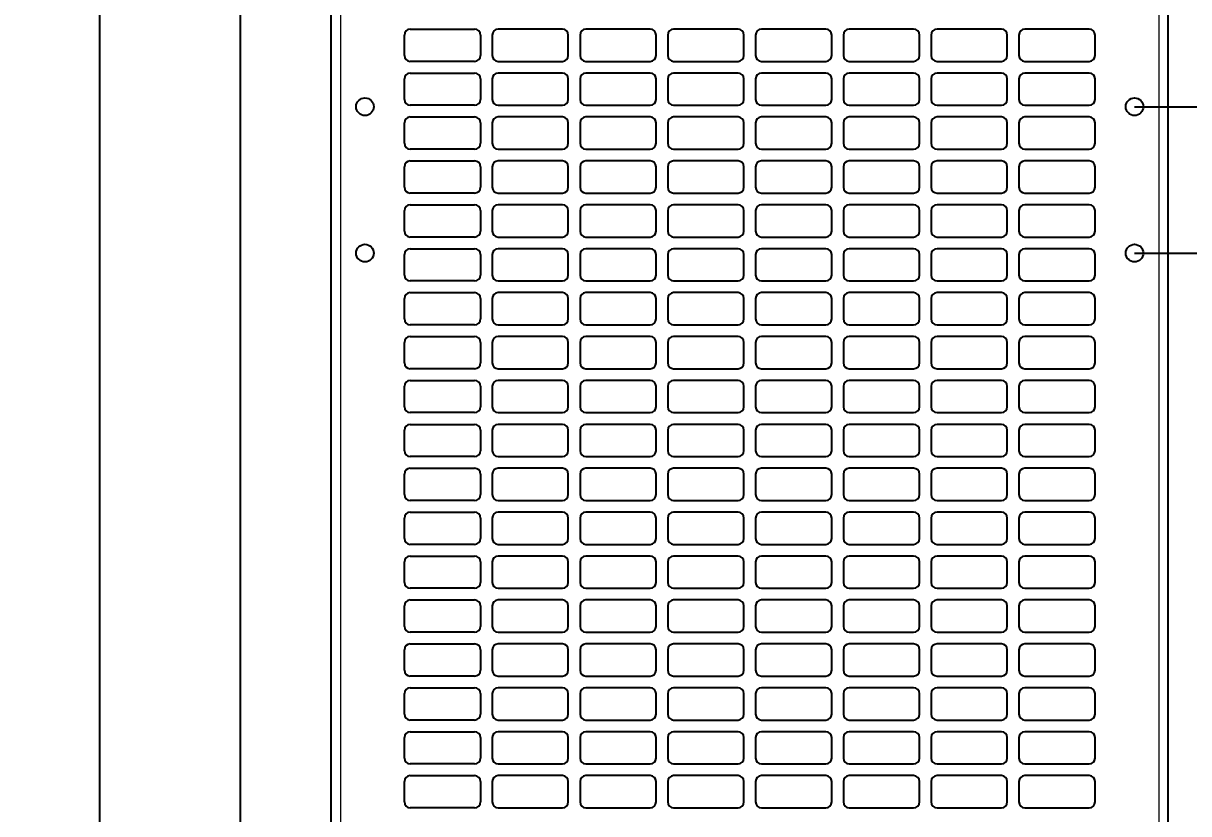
# Model space of a CAD drawing. Header units: millimetres. Extents: x -431 to 638, y -14 to 1990.
# Drawn here: x -430.6 to -32.4, y 1509.2 to 1779.2 of the extents above; entities that cross this region are included whole.
import ezdxf

# ---------------------------------------------------------------- set-up
doc = ezdxf.new("R2010")
doc.units = ezdxf.units.MM
doc.layers.add('FORMAT', color=7, linetype='Continuous')
doc.styles.add('SLDTEXTSTYLE0', font='TXT', dxfattribs={"width": 0.75})
doc.dimstyles.new('SLDDIMSTYLE0', dxfattribs={"dimtxt": 20, "dimasz": 10, "dimexe": 0, "dimexo": 0.0625, "dimgap": 5, "dimtad": 2, "dimdec": 1, "dimrnd": 1e-09, "dimzin": 12, "dimdsep": 46, "dimtxsty": 'SLDTEXTSTYLE0', "dimsah": 1, "dimcen": 0.09, "dimadec": 0, "dimazin": 3, "dimtfac": 1, "dimtofl": 0, "dimtmove": 0, "dimatfit": 3, "dimfxl": 0, "dimfrac": 2, "dimtolj": 1, "dimtzin": 12, "dimarcsym": 0})
doc.dimstyles.new('SLDDIMSTYLE1', dxfattribs={"dimtxt": 20, "dimasz": 10, "dimexe": 0, "dimexo": 0.0625, "dimgap": 5, "dimtad": 2, "dimdec": 1, "dimrnd": 1e-09, "dimzin": 12, "dimdsep": 46, "dimtxsty": 'SLDTEXTSTYLE0', "dimsah": 1, "dimcen": 0.09, "dimadec": 0, "dimazin": 3, "dimtfac": 1, "dimtmove": 0, "dimatfit": 0, "dimfxl": 0, "dimfrac": 2, "dimtolj": 1, "dimtzin": 12, "dimarcsym": 0})

# ---------------------------------------------------------------- blocks, each defined once
blk = doc.blocks.new('_D')
at = {"layer": 'FORMAT'}
for p, q in [((-296.9, 1842.17), (-405.54, 1842.17)), ((-404.54, 1842.17), (-404.54, 159.15)), ((-296.9, 159.15), (-405.54, 159.15))]:
    blk.add_line(p, q, dxfattribs=at)
for points in [[(-404.54, 1842.17), (-406.08, 1832.17), (-403, 1832.17)], [(-404.54, 159.15), (-403, 169.15), (-406.08, 169.15)]]:
    blk.add_solid(points, dxfattribs=at)
at = {"layer": 'FORMAT', "insert": (-430.32, 971.1), "char_height": 20, "attachment_point": 1, "rotation": 90, "style": 'SLDTEXTSTYLE0'}
blk.add_mtext('1683', dxfattribs=at)
blk = doc.blocks.new('_D_2')
at = {"layer": 'FORMAT'}
for p, q in [((-50.88, 1750.66), (32.76, 1750.66)), ((31.76, 1750.66), (31.76, 250.66)), ((-50.88, 250.66), (32.76, 250.66))]:
    blk.add_line(p, q, dxfattribs=at)
for points in [[(31.76, 1750.66), (30.22, 1740.66), (33.3, 1740.66)], [(31.76, 250.66), (33.3, 260.66), (30.22, 260.66)]]:
    blk.add_solid(points, dxfattribs=at)
at = {"layer": 'FORMAT', "insert": (5.98, 971.1), "char_height": 20, "attachment_point": 1, "rotation": 90, "style": 'SLDTEXTSTYLE0'}
blk.add_mtext('1500', dxfattribs=at)
blk = doc.blocks.new('_D_3')
at = {"layer": 'FORMAT'}
for p, q in [((-0.24, 1750.66), (-0.24, 1769.89)), ((-50.88, 1750.66), (0.76, 1750.66)), ((-0.24, 1750.66), (-0.24, 1700.66)), ((-50.88, 1700.66), (0.76, 1700.66)), ((-0.24, 1700.66), (-0.24, 1681.43))]:
    blk.add_line(p, q, dxfattribs=at)
for points in [[(-0.24, 1750.66), (1.3, 1760.66), (-1.78, 1760.66)], [(-0.24, 1700.66), (-1.78, 1690.66), (1.3, 1690.66)]]:
    blk.add_solid(points, dxfattribs=at)
at = {"layer": 'FORMAT', "insert": (-26.02, 1710.88), "char_height": 20, "attachment_point": 1, "rotation": 90, "style": 'SLDTEXTSTYLE0'}
blk.add_mtext('50', dxfattribs=at)
blk = doc.blocks.new('_D_5')
at = {"layer": 'FORMAT'}
for p, q in [((-310.4, 1825.66), (-357.54, 1825.66)), ((-356.54, 1825.66), (-356.54, 175.66)), ((-310.4, 175.66), (-357.54, 175.66))]:
    blk.add_line(p, q, dxfattribs=at)
for points in [[(-356.54, 1825.66), (-358.08, 1815.66), (-355, 1815.66)], [(-356.54, 175.66), (-355, 185.66), (-358.08, 185.66)]]:
    blk.add_solid(points, dxfattribs=at)
at = {"layer": 'FORMAT', "insert": (-382.32, 971.1), "char_height": 20, "attachment_point": 1, "rotation": 90, "style": 'SLDTEXTSTYLE0'}
blk.add_mtext('1650', dxfattribs=at)

msp = doc.modelspace()

# ---------------------------------------------------------------- linework, layer by layer
at = {"color": 7, "linetype": 'Continuous', "lineweight": 25}
for p, q in [((-325.39, 159.16), (-325.39, 1842.16)), ((-39.39, 159.16), (-39.39, 1842.16)), ((-298.39, 1777.16), (-276.39, 1777.16)), ((-246.39, 1777.16), (-268.39, 1777.16)), ((-216.39, 1777.16), (-238.39, 1777.16)), ((-186.39, 1777.16), (-208.39, 1777.16)), ((-156.39, 1777.16), (-178.39, 1777.16)), ((-126.39, 1777.16), (-148.39, 1777.16)), ((-96.39, 1777.16), (-118.39, 1777.16)), ((-66.39, 1777.16), (-88.39, 1777.16)), ((-300.39, 1768.16), (-300.39, 1775.16)), ((-274.39, 1775.16), (-274.39, 1768.16)), ((-270.39, 1775.16), (-270.39, 1768.16)), ((-244.39, 1768.16), (-244.39, 1775.16)), ((-240.39, 1775.16), (-240.39, 1768.16)), ((-214.39, 1768.16), (-214.39, 1775.16)), ((-210.39, 1775.16), (-210.39, 1768.16)), ((-184.39, 1768.16), (-184.39, 1775.16)), ((-180.39, 1775.16), (-180.39, 1768.16)), ((-154.39, 1768.16), (-154.39, 1775.16)), ((-150.39, 1775.16), (-150.39, 1768.16)), ((-124.39, 1768.16), (-124.39, 1775.16)), ((-120.39, 1775.16), (-120.39, 1768.16)), ((-94.39, 1768.16), (-94.39, 1775.16)), ((-90.39, 1775.16), (-90.39, 1768.16)), ((-64.39, 1768.16), (-64.39, 1775.16)), ((-276.39, 1766.16), (-298.39, 1766.16)), ((-268.39, 1766.16), (-246.39, 1766.16)), ((-238.39, 1766.16), (-216.39, 1766.16)), ((-208.39, 1766.16), (-186.39, 1766.16)), ((-178.39, 1766.16), (-156.39, 1766.16)), ((-148.39, 1766.16), (-126.39, 1766.16)), ((-118.39, 1766.16), (-96.39, 1766.16)), ((-88.39, 1766.16), (-66.39, 1766.16)), ((-298.39, 1762.16), (-276.39, 1762.16)), ((-246.39, 1762.16), (-268.39, 1762.16)), ((-216.39, 1762.16), (-238.39, 1762.16)), ((-186.39, 1762.16), (-208.39, 1762.16)), ((-156.39, 1762.16), (-178.39, 1762.16)), ((-126.39, 1762.16), (-148.39, 1762.16)), ((-96.39, 1762.16), (-118.39, 1762.16)), ((-66.39, 1762.16), (-88.39, 1762.16)), ((-300.39, 1753.16), (-300.39, 1760.16)), ((-274.39, 1760.16), (-274.39, 1753.16)), ((-270.39, 1760.16), (-270.39, 1753.16)), ((-244.39, 1753.16), (-244.39, 1760.16)), ((-240.39, 1760.16), (-240.39, 1753.16)), ((-214.39, 1753.16), (-214.39, 1760.16)), ((-210.39, 1760.16), (-210.39, 1753.16)), ((-184.39, 1753.16), (-184.39, 1760.16)), ((-180.39, 1760.16), (-180.39, 1753.16)), ((-154.39, 1753.16), (-154.39, 1760.16)), ((-150.39, 1760.16), (-150.39, 1753.16)), ((-124.39, 1753.16), (-124.39, 1760.16)), ((-120.39, 1760.16), (-120.39, 1753.16)), ((-94.39, 1753.16), (-94.39, 1760.16)), ((-90.39, 1760.16), (-90.39, 1753.16)), ((-64.39, 1753.16), (-64.39, 1760.16)), ((-276.39, 1751.16), (-298.39, 1751.16)), ((-268.39, 1751.16), (-246.39, 1751.16)), ((-238.39, 1751.16), (-216.39, 1751.16)), ((-208.39, 1751.16), (-186.39, 1751.16)), ((-178.39, 1751.16), (-156.39, 1751.16)), ((-148.39, 1751.16), (-126.39, 1751.16)), ((-118.39, 1751.16), (-96.39, 1751.16)), ((-88.39, 1751.16), (-66.39, 1751.16)), ((-300.39, 1738.16), (-300.39, 1745.16)), ((-298.39, 1747.16), (-276.39, 1747.16)), ((-274.39, 1745.16), (-274.39, 1738.16)), ((-270.39, 1745.16), (-270.39, 1738.16)), ((-246.39, 1747.16), (-268.39, 1747.16)), ((-244.39, 1738.16), (-244.39, 1745.16)), ((-240.39, 1745.16), (-240.39, 1738.16)), ((-216.39, 1747.16), (-238.39, 1747.16)), ((-214.39, 1738.16), (-214.39, 1745.16)), ((-210.39, 1745.16), (-210.39, 1738.16)), ((-186.39, 1747.16), (-208.39, 1747.16)), ((-184.39, 1738.16), (-184.39, 1745.16)), ((-180.39, 1745.16), (-180.39, 1738.16)), ((-156.39, 1747.16), (-178.39, 1747.16)), ((-154.39, 1738.16), (-154.39, 1745.16)), ((-150.39, 1745.16), (-150.39, 1738.16)), ((-126.39, 1747.16), (-148.39, 1747.16)), ((-124.39, 1738.16), (-124.39, 1745.16)), ((-120.39, 1745.16), (-120.39, 1738.16)), ((-96.39, 1747.16), (-118.39, 1747.16)), ((-94.39, 1738.16), (-94.39, 1745.16)), ((-90.39, 1745.16), (-90.39, 1738.16)), ((-66.39, 1747.16), (-88.39, 1747.16)), ((-64.39, 1738.16), (-64.39, 1745.16)), ((-276.39, 1736.16), (-298.39, 1736.16)), ((-268.39, 1736.16), (-246.39, 1736.16)), ((-238.39, 1736.16), (-216.39, 1736.16)), ((-208.39, 1736.16), (-186.39, 1736.16)), ((-178.39, 1736.16), (-156.39, 1736.16)), ((-148.39, 1736.16), (-126.39, 1736.16)), ((-118.39, 1736.16), (-96.39, 1736.16)), ((-88.39, 1736.16), (-66.39, 1736.16)), ((-300.39, 1723.16), (-300.39, 1730.16)), ((-298.39, 1732.16), (-276.39, 1732.16)), ((-274.39, 1730.16), (-274.39, 1723.16)), ((-270.39, 1730.16), (-270.39, 1723.16)), ((-246.39, 1732.16), (-268.39, 1732.16)), ((-244.39, 1723.16), (-244.39, 1730.16)), ((-240.39, 1730.16), (-240.39, 1723.16)), ((-216.39, 1732.16), (-238.39, 1732.16)), ((-214.39, 1723.16), (-214.39, 1730.16)), ((-210.39, 1730.16), (-210.39, 1723.16)), ((-186.39, 1732.16), (-208.39, 1732.16)), ((-184.39, 1723.16), (-184.39, 1730.16)), ((-180.39, 1730.16), (-180.39, 1723.16)), ((-156.39, 1732.16), (-178.39, 1732.16)), ((-154.39, 1723.16), (-154.39, 1730.16)), ((-150.39, 1730.16), (-150.39, 1723.16)), ((-126.39, 1732.16), (-148.39, 1732.16)), ((-124.39, 1723.16), (-124.39, 1730.16)), ((-120.39, 1730.16), (-120.39, 1723.16)), ((-96.39, 1732.16), (-118.39, 1732.16)), ((-94.39, 1723.16), (-94.39, 1730.16)), ((-90.39, 1730.16), (-90.39, 1723.16)), ((-66.39, 1732.16), (-88.39, 1732.16)), ((-64.39, 1723.16), (-64.39, 1730.16)), ((-276.39, 1721.16), (-298.39, 1721.16)), ((-268.39, 1721.16), (-246.39, 1721.16)), ((-238.39, 1721.16), (-216.39, 1721.16)), ((-208.39, 1721.16), (-186.39, 1721.16)), ((-178.39, 1721.16), (-156.39, 1721.16)), ((-148.39, 1721.16), (-126.39, 1721.16)), ((-118.39, 1721.16), (-96.39, 1721.16)), ((-88.39, 1721.16), (-66.39, 1721.16)), ((-298.39, 1717.16), (-276.39, 1717.16)), ((-246.39, 1717.16), (-268.39, 1717.16)), ((-216.39, 1717.16), (-238.39, 1717.16)), ((-186.39, 1717.16), (-208.39, 1717.16)), ((-156.39, 1717.16), (-178.39, 1717.16)), ((-126.39, 1717.16), (-148.39, 1717.16)), ((-96.39, 1717.16), (-118.39, 1717.16)), ((-66.39, 1717.16), (-88.39, 1717.16)), ((-300.39, 1708.16), (-300.39, 1715.16)), ((-274.39, 1715.16), (-274.39, 1708.16)), ((-270.39, 1715.16), (-270.39, 1708.16)), ((-244.39, 1708.16), (-244.39, 1715.16)), ((-240.39, 1715.16), (-240.39, 1708.16)), ((-214.39, 1708.16), (-214.39, 1715.16)), ((-210.39, 1715.16), (-210.39, 1708.16)), ((-184.39, 1708.16), (-184.39, 1715.16)), ((-180.39, 1715.16), (-180.39, 1708.16)), ((-154.39, 1708.16), (-154.39, 1715.16)), ((-150.39, 1715.16), (-150.39, 1708.16)), ((-124.39, 1708.16), (-124.39, 1715.16)), ((-120.39, 1715.16), (-120.39, 1708.16)), ((-94.39, 1708.16), (-94.39, 1715.16)), ((-90.39, 1715.16), (-90.39, 1708.16)), ((-64.39, 1708.16), (-64.39, 1715.16)), ((-276.39, 1706.16), (-298.39, 1706.16)), ((-268.39, 1706.16), (-246.39, 1706.16)), ((-238.39, 1706.16), (-216.39, 1706.16)), ((-208.39, 1706.16), (-186.39, 1706.16)), ((-178.39, 1706.16), (-156.39, 1706.16)), ((-148.39, 1706.16), (-126.39, 1706.16)), ((-118.39, 1706.16), (-96.39, 1706.16)), ((-88.39, 1706.16), (-66.39, 1706.16)), ((-298.39, 1702.16), (-276.39, 1702.16)), ((-246.39, 1702.16), (-268.39, 1702.16)), ((-216.39, 1702.16), (-238.39, 1702.16)), ((-186.39, 1702.16), (-208.39, 1702.16)), ((-156.39, 1702.16), (-178.39, 1702.16)), ((-126.39, 1702.16), (-148.39, 1702.16)), ((-96.39, 1702.16), (-118.39, 1702.16)), ((-66.39, 1702.16), (-88.39, 1702.16)), ((-300.39, 1693.16), (-300.39, 1700.16)), ((-274.39, 1700.16), (-274.39, 1693.16)), ((-270.39, 1700.16), (-270.39, 1693.16)), ((-244.39, 1693.16), (-244.39, 1700.16)), ((-240.39, 1700.16), (-240.39, 1693.16)), ((-214.39, 1693.16), (-214.39, 1700.16)), ((-210.39, 1700.16), (-210.39, 1693.16)), ((-184.39, 1693.16), (-184.39, 1700.16)), ((-180.39, 1700.16), (-180.39, 1693.16)), ((-154.39, 1693.16), (-154.39, 1700.16)), ((-150.39, 1700.16), (-150.39, 1693.16)), ((-124.39, 1693.16), (-124.39, 1700.16)), ((-120.39, 1700.16), (-120.39, 1693.16)), ((-94.39, 1693.16), (-94.39, 1700.16)), ((-90.39, 1700.16), (-90.39, 1693.16)), ((-64.39, 1693.16), (-64.39, 1700.16)), ((-276.39, 1691.16), (-298.39, 1691.16)), ((-268.39, 1691.16), (-246.39, 1691.16)), ((-238.39, 1691.16), (-216.39, 1691.16)), ((-208.39, 1691.16), (-186.39, 1691.16)), ((-178.39, 1691.16), (-156.39, 1691.16)), ((-148.39, 1691.16), (-126.39, 1691.16)), ((-118.39, 1691.16), (-96.39, 1691.16)), ((-88.39, 1691.16), (-66.39, 1691.16)), ((-300.39, 1678.16), (-300.39, 1685.16)), ((-298.39, 1687.16), (-276.39, 1687.16)), ((-274.39, 1685.16), (-274.39, 1678.16)), ((-270.39, 1685.16), (-270.39, 1678.16)), ((-246.39, 1687.16), (-268.39, 1687.16)), ((-244.39, 1678.16), (-244.39, 1685.16)), ((-240.39, 1685.16), (-240.39, 1678.16)), ((-216.39, 1687.16), (-238.39, 1687.16)), ((-214.39, 1678.16), (-214.39, 1685.16)), ((-210.39, 1685.16), (-210.39, 1678.16)), ((-186.39, 1687.16), (-208.39, 1687.16)), ((-184.39, 1678.16), (-184.39, 1685.16)), ((-180.39, 1685.16), (-180.39, 1678.16)), ((-156.39, 1687.16), (-178.39, 1687.16)), ((-154.39, 1678.16), (-154.39, 1685.16)), ((-150.39, 1685.16), (-150.39, 1678.16)), ((-126.39, 1687.16), (-148.39, 1687.16)), ((-124.39, 1678.16), (-124.39, 1685.16)), ((-120.39, 1685.16), (-120.39, 1678.16)), ((-96.39, 1687.16), (-118.39, 1687.16)), ((-94.39, 1678.16), (-94.39, 1685.16)), ((-90.39, 1685.16), (-90.39, 1678.16)), ((-66.39, 1687.16), (-88.39, 1687.16)), ((-64.39, 1678.16), (-64.39, 1685.16)), ((-276.39, 1676.16), (-298.39, 1676.16)), ((-268.39, 1676.16), (-246.39, 1676.16)), ((-238.39, 1676.16), (-216.39, 1676.16)), ((-208.39, 1676.16), (-186.39, 1676.16)), ((-178.39, 1676.16), (-156.39, 1676.16)), ((-148.39, 1676.16), (-126.39, 1676.16)), ((-118.39, 1676.16), (-96.39, 1676.16)), ((-88.39, 1676.16), (-66.39, 1676.16)), ((-300.39, 1663.16), (-300.39, 1670.16)), ((-298.39, 1672.16), (-276.39, 1672.16)), ((-274.39, 1670.16), (-274.39, 1663.16)), ((-270.39, 1670.16), (-270.39, 1663.16)), ((-246.39, 1672.16), (-268.39, 1672.16)), ((-244.39, 1663.16), (-244.39, 1670.16)), ((-240.39, 1670.16), (-240.39, 1663.16)), ((-216.39, 1672.16), (-238.39, 1672.16)), ((-214.39, 1663.16), (-214.39, 1670.16)), ((-210.39, 1670.16), (-210.39, 1663.16)), ((-186.39, 1672.16), (-208.39, 1672.16)), ((-184.39, 1663.16), (-184.39, 1670.16)), ((-180.39, 1670.16), (-180.39, 1663.16)), ((-156.39, 1672.16), (-178.39, 1672.16)), ((-154.39, 1663.16), (-154.39, 1670.16)), ((-150.39, 1670.16), (-150.39, 1663.16)), ((-126.39, 1672.16), (-148.39, 1672.16)), ((-124.39, 1663.16), (-124.39, 1670.16)), ((-120.39, 1670.16), (-120.39, 1663.16)), ((-96.39, 1672.16), (-118.39, 1672.16)), ((-94.39, 1663.16), (-94.39, 1670.16)), ((-90.39, 1670.16), (-90.39, 1663.16)), ((-66.39, 1672.16), (-88.39, 1672.16)), ((-64.39, 1663.16), (-64.39, 1670.16)), ((-276.39, 1661.16), (-298.39, 1661.16)), ((-268.39, 1661.16), (-246.39, 1661.16)), ((-238.39, 1661.16), (-216.39, 1661.16)), ((-208.39, 1661.16), (-186.39, 1661.16)), ((-178.39, 1661.16), (-156.39, 1661.16)), ((-148.39, 1661.16), (-126.39, 1661.16)), ((-118.39, 1661.16), (-96.39, 1661.16)), ((-88.39, 1661.16), (-66.39, 1661.16)), ((-298.39, 1657.16), (-276.39, 1657.16)), ((-246.39, 1657.16), (-268.39, 1657.16)), ((-216.39, 1657.16), (-238.39, 1657.16)), ((-186.39, 1657.16), (-208.39, 1657.16)), ((-156.39, 1657.16), (-178.39, 1657.16)), ((-126.39, 1657.16), (-148.39, 1657.16)), ((-96.39, 1657.16), (-118.39, 1657.16)), ((-66.39, 1657.16), (-88.39, 1657.16)), ((-300.39, 1648.16), (-300.39, 1655.16)), ((-274.39, 1655.16), (-274.39, 1648.16)), ((-270.39, 1655.16), (-270.39, 1648.16)), ((-244.39, 1648.16), (-244.39, 1655.16)), ((-240.39, 1655.16), (-240.39, 1648.16)), ((-214.39, 1648.16), (-214.39, 1655.16)), ((-210.39, 1655.16), (-210.39, 1648.16)), ((-184.39, 1648.16), (-184.39, 1655.16)), ((-180.39, 1655.16), (-180.39, 1648.16)), ((-154.39, 1648.16), (-154.39, 1655.16)), ((-150.39, 1655.16), (-150.39, 1648.16)), ((-124.39, 1648.16), (-124.39, 1655.16)), ((-120.39, 1655.16), (-120.39, 1648.16)), ((-94.39, 1648.16), (-94.39, 1655.16)), ((-90.39, 1655.16), (-90.39, 1648.16)), ((-64.39, 1648.16), (-64.39, 1655.16)), ((-276.39, 1646.16), (-298.39, 1646.16)), ((-268.39, 1646.16), (-246.39, 1646.16)), ((-238.39, 1646.16), (-216.39, 1646.16)), ((-208.39, 1646.16), (-186.39, 1646.16)), ((-178.39, 1646.16), (-156.39, 1646.16)), ((-148.39, 1646.16), (-126.39, 1646.16)), ((-118.39, 1646.16), (-96.39, 1646.16)), ((-88.39, 1646.16), (-66.39, 1646.16)), ((-298.39, 1642.16), (-276.39, 1642.16)), ((-246.39, 1642.16), (-268.39, 1642.16)), ((-216.39, 1642.16), (-238.39, 1642.16)), ((-186.39, 1642.16), (-208.39, 1642.16)), ((-156.39, 1642.16), (-178.39, 1642.16)), ((-126.39, 1642.16), (-148.39, 1642.16)), ((-96.39, 1642.16), (-118.39, 1642.16)), ((-66.39, 1642.16), (-88.39, 1642.16)), ((-300.39, 1633.16), (-300.39, 1640.16)), ((-274.39, 1640.16), (-274.39, 1633.16)), ((-270.39, 1640.16), (-270.39, 1633.16)), ((-244.39, 1633.16), (-244.39, 1640.16)), ((-240.39, 1640.16), (-240.39, 1633.16)), ((-214.39, 1633.16), (-214.39, 1640.16)), ((-210.39, 1640.16), (-210.39, 1633.16)), ((-184.39, 1633.16), (-184.39, 1640.16)), ((-180.39, 1640.16), (-180.39, 1633.16)), ((-154.39, 1633.16), (-154.39, 1640.16)), ((-150.39, 1640.16), (-150.39, 1633.16)), ((-124.39, 1633.16), (-124.39, 1640.16)), ((-120.39, 1640.16), (-120.39, 1633.16)), ((-94.39, 1633.16), (-94.39, 1640.16)), ((-90.39, 1640.16), (-90.39, 1633.16)), ((-64.39, 1633.16), (-64.39, 1640.16)), ((-276.39, 1631.16), (-298.39, 1631.16)), ((-268.39, 1631.16), (-246.39, 1631.16)), ((-238.39, 1631.16), (-216.39, 1631.16)), ((-208.39, 1631.16), (-186.39, 1631.16)), ((-178.39, 1631.16), (-156.39, 1631.16)), ((-148.39, 1631.16), (-126.39, 1631.16)), ((-118.39, 1631.16), (-96.39, 1631.16)), ((-88.39, 1631.16), (-66.39, 1631.16)), ((-300.39, 1618.16), (-300.39, 1625.16)), ((-298.39, 1627.16), (-276.39, 1627.16)), ((-274.39, 1625.16), (-274.39, 1618.16)), ((-270.39, 1625.16), (-270.39, 1618.16)), ((-246.39, 1627.16), (-268.39, 1627.16)), ((-244.39, 1618.16), (-244.39, 1625.16)), ((-240.39, 1625.16), (-240.39, 1618.16)), ((-216.39, 1627.16), (-238.39, 1627.16)), ((-214.39, 1618.16), (-214.39, 1625.16)), ((-210.39, 1625.16), (-210.39, 1618.16)), ((-186.39, 1627.16), (-208.39, 1627.16)), ((-184.39, 1618.16), (-184.39, 1625.16)), ((-180.39, 1625.16), (-180.39, 1618.16)), ((-156.39, 1627.16), (-178.39, 1627.16)), ((-154.39, 1618.16), (-154.39, 1625.16)), ((-150.39, 1625.16), (-150.39, 1618.16)), ((-126.39, 1627.16), (-148.39, 1627.16)), ((-124.39, 1618.16), (-124.39, 1625.16)), ((-120.39, 1625.16), (-120.39, 1618.16)), ((-96.39, 1627.16), (-118.39, 1627.16)), ((-94.39, 1618.16), (-94.39, 1625.16)), ((-90.39, 1625.16), (-90.39, 1618.16)), ((-66.39, 1627.16), (-88.39, 1627.16)), ((-64.39, 1618.16), (-64.39, 1625.16)), ((-276.39, 1616.16), (-298.39, 1616.16)), ((-268.39, 1616.16), (-246.39, 1616.16)), ((-238.39, 1616.16), (-216.39, 1616.16)), ((-208.39, 1616.16), (-186.39, 1616.16)), ((-178.39, 1616.16), (-156.39, 1616.16)), ((-148.39, 1616.16), (-126.39, 1616.16)), ((-118.39, 1616.16), (-96.39, 1616.16)), ((-88.39, 1616.16), (-66.39, 1616.16)), ((-300.39, 1603.16), (-300.39, 1610.16)), ((-298.39, 1612.16), (-276.39, 1612.16)), ((-274.39, 1610.16), (-274.39, 1603.16)), ((-270.39, 1610.16), (-270.39, 1603.16)), ((-246.39, 1612.16), (-268.39, 1612.16)), ((-244.39, 1603.16), (-244.39, 1610.16)), ((-240.39, 1610.16), (-240.39, 1603.16)), ((-216.39, 1612.16), (-238.39, 1612.16)), ((-214.39, 1603.16), (-214.39, 1610.16)), ((-210.39, 1610.16), (-210.39, 1603.16)), ((-186.39, 1612.16), (-208.39, 1612.16)), ((-184.39, 1603.16), (-184.39, 1610.16)), ((-180.39, 1610.16), (-180.39, 1603.16)), ((-156.39, 1612.16), (-178.39, 1612.16)), ((-154.39, 1603.16), (-154.39, 1610.16)), ((-150.39, 1610.16), (-150.39, 1603.16)), ((-126.39, 1612.16), (-148.39, 1612.16)), ((-124.39, 1603.16), (-124.39, 1610.16)), ((-120.39, 1610.16), (-120.39, 1603.16)), ((-96.39, 1612.16), (-118.39, 1612.16)), ((-94.39, 1603.16), (-94.39, 1610.16)), ((-90.39, 1610.16), (-90.39, 1603.16)), ((-66.39, 1612.16), (-88.39, 1612.16)), ((-64.39, 1603.16), (-64.39, 1610.16)), ((-276.39, 1601.16), (-298.39, 1601.16)), ((-268.39, 1601.16), (-246.39, 1601.16)), ((-238.39, 1601.16), (-216.39, 1601.16)), ((-208.39, 1601.16), (-186.39, 1601.16)), ((-178.39, 1601.16), (-156.39, 1601.16)), ((-148.39, 1601.16), (-126.39, 1601.16)), ((-118.39, 1601.16), (-96.39, 1601.16)), ((-88.39, 1601.16), (-66.39, 1601.16)), ((-298.39, 1597.16), (-276.39, 1597.16)), ((-246.39, 1597.16), (-268.39, 1597.16)), ((-216.39, 1597.16), (-238.39, 1597.16)), ((-186.39, 1597.16), (-208.39, 1597.16)), ((-156.39, 1597.16), (-178.39, 1597.16)), ((-126.39, 1597.16), (-148.39, 1597.16)), ((-96.39, 1597.16), (-118.39, 1597.16)), ((-66.39, 1597.16), (-88.39, 1597.16)), ((-300.39, 1588.16), (-300.39, 1595.16)), ((-274.39, 1595.16), (-274.39, 1588.16)), ((-270.39, 1595.16), (-270.39, 1588.16)), ((-244.39, 1588.16), (-244.39, 1595.16)), ((-240.39, 1595.16), (-240.39, 1588.16)), ((-214.39, 1588.16), (-214.39, 1595.16)), ((-210.39, 1595.16), (-210.39, 1588.16)), ((-184.39, 1588.16), (-184.39, 1595.16)), ((-180.39, 1595.16), (-180.39, 1588.16)), ((-154.39, 1588.16), (-154.39, 1595.16)), ((-150.39, 1595.16), (-150.39, 1588.16)), ((-124.39, 1588.16), (-124.39, 1595.16)), ((-120.39, 1595.16), (-120.39, 1588.16)), ((-94.39, 1588.16), (-94.39, 1595.16)), ((-90.39, 1595.16), (-90.39, 1588.16)), ((-64.39, 1588.16), (-64.39, 1595.16)), ((-276.39, 1586.16), (-298.39, 1586.16)), ((-268.39, 1586.16), (-246.39, 1586.16)), ((-238.39, 1586.16), (-216.39, 1586.16)), ((-208.39, 1586.16), (-186.39, 1586.16)), ((-178.39, 1586.16), (-156.39, 1586.16)), ((-148.39, 1586.16), (-126.39, 1586.16)), ((-118.39, 1586.16), (-96.39, 1586.16)), ((-88.39, 1586.16), (-66.39, 1586.16)), ((-298.39, 1582.16), (-276.39, 1582.16)), ((-246.39, 1582.16), (-268.39, 1582.16)), ((-216.39, 1582.16), (-238.39, 1582.16)), ((-186.39, 1582.16), (-208.39, 1582.16)), ((-156.39, 1582.16), (-178.39, 1582.16)), ((-126.39, 1582.16), (-148.39, 1582.16)), ((-96.39, 1582.16), (-118.39, 1582.16)), ((-66.39, 1582.16), (-88.39, 1582.16)), ((-300.39, 1573.16), (-300.39, 1580.16)), ((-274.39, 1580.16), (-274.39, 1573.16)), ((-270.39, 1580.16), (-270.39, 1573.16)), ((-244.39, 1573.16), (-244.39, 1580.16)), ((-240.39, 1580.16), (-240.39, 1573.16)), ((-214.39, 1573.16), (-214.39, 1580.16)), ((-210.39, 1580.16), (-210.39, 1573.16)), ((-184.39, 1573.16), (-184.39, 1580.16)), ((-180.39, 1580.16), (-180.39, 1573.16)), ((-154.39, 1573.16), (-154.39, 1580.16)), ((-150.39, 1580.16), (-150.39, 1573.16)), ((-124.39, 1573.16), (-124.39, 1580.16)), ((-120.39, 1580.16), (-120.39, 1573.16)), ((-94.39, 1573.16), (-94.39, 1580.16)), ((-90.39, 1580.16), (-90.39, 1573.16)), ((-64.39, 1573.16), (-64.39, 1580.16)), ((-276.39, 1571.16), (-298.39, 1571.16)), ((-268.39, 1571.16), (-246.39, 1571.16)), ((-238.39, 1571.16), (-216.39, 1571.16)), ((-208.39, 1571.16), (-186.39, 1571.16)), ((-178.39, 1571.16), (-156.39, 1571.16)), ((-148.39, 1571.16), (-126.39, 1571.16)), ((-118.39, 1571.16), (-96.39, 1571.16)), ((-88.39, 1571.16), (-66.39, 1571.16)), ((-300.39, 1558.16), (-300.39, 1565.16)), ((-298.39, 1567.16), (-276.39, 1567.16)), ((-274.39, 1565.16), (-274.39, 1558.16)), ((-270.39, 1565.16), (-270.39, 1558.16)), ((-246.39, 1567.16), (-268.39, 1567.16)), ((-244.39, 1558.16), (-244.39, 1565.16)), ((-240.39, 1565.16), (-240.39, 1558.16)), ((-216.39, 1567.16), (-238.39, 1567.16)), ((-214.39, 1558.16), (-214.39, 1565.16)), ((-210.39, 1565.16), (-210.39, 1558.16)), ((-186.39, 1567.16), (-208.39, 1567.16)), ((-184.39, 1558.16), (-184.39, 1565.16)), ((-180.39, 1565.16), (-180.39, 1558.16)), ((-156.39, 1567.16), (-178.39, 1567.16)), ((-154.39, 1558.16), (-154.39, 1565.16)), ((-150.39, 1565.16), (-150.39, 1558.16)), ((-126.39, 1567.16), (-148.39, 1567.16)), ((-124.39, 1558.16), (-124.39, 1565.16)), ((-120.39, 1565.16), (-120.39, 1558.16)), ((-96.39, 1567.16), (-118.39, 1567.16)), ((-94.39, 1558.16), (-94.39, 1565.16)), ((-90.39, 1565.16), (-90.39, 1558.16)), ((-66.39, 1567.16), (-88.39, 1567.16)), ((-64.39, 1558.16), (-64.39, 1565.16)), ((-276.39, 1556.16), (-298.39, 1556.16)), ((-268.39, 1556.16), (-246.39, 1556.16)), ((-238.39, 1556.16), (-216.39, 1556.16)), ((-208.39, 1556.16), (-186.39, 1556.16)), ((-178.39, 1556.16), (-156.39, 1556.16)), ((-148.39, 1556.16), (-126.39, 1556.16)), ((-118.39, 1556.16), (-96.39, 1556.16)), ((-88.39, 1556.16), (-66.39, 1556.16)), ((-300.39, 1543.16), (-300.39, 1550.16)), ((-298.39, 1552.16), (-276.39, 1552.16)), ((-274.39, 1550.16), (-274.39, 1543.16)), ((-270.39, 1550.16), (-270.39, 1543.16)), ((-246.39, 1552.16), (-268.39, 1552.16)), ((-244.39, 1543.16), (-244.39, 1550.16)), ((-240.39, 1550.16), (-240.39, 1543.16)), ((-216.39, 1552.16), (-238.39, 1552.16)), ((-214.39, 1543.16), (-214.39, 1550.16)), ((-210.39, 1550.16), (-210.39, 1543.16)), ((-186.39, 1552.16), (-208.39, 1552.16)), ((-184.39, 1543.16), (-184.39, 1550.16)), ((-180.39, 1550.16), (-180.39, 1543.16)), ((-156.39, 1552.16), (-178.39, 1552.16)), ((-154.39, 1543.16), (-154.39, 1550.16)), ((-150.39, 1550.16), (-150.39, 1543.16)), ((-126.39, 1552.16), (-148.39, 1552.16)), ((-124.39, 1543.16), (-124.39, 1550.16)), ((-120.39, 1550.16), (-120.39, 1543.16)), ((-96.39, 1552.16), (-118.39, 1552.16)), ((-94.39, 1543.16), (-94.39, 1550.16)), ((-90.39, 1550.16), (-90.39, 1543.16)), ((-66.39, 1552.16), (-88.39, 1552.16)), ((-64.39, 1543.16), (-64.39, 1550.16)), ((-276.39, 1541.16), (-298.39, 1541.16)), ((-268.39, 1541.16), (-246.39, 1541.16)), ((-238.39, 1541.16), (-216.39, 1541.16)), ((-208.39, 1541.16), (-186.39, 1541.16)), ((-178.39, 1541.16), (-156.39, 1541.16)), ((-148.39, 1541.16), (-126.39, 1541.16)), ((-118.39, 1541.16), (-96.39, 1541.16)), ((-88.39, 1541.16), (-66.39, 1541.16)), ((-300.39, 1528.16), (-300.39, 1535.16)), ((-298.39, 1537.16), (-276.39, 1537.16)), ((-274.39, 1535.16), (-274.39, 1528.16)), ((-270.39, 1535.16), (-270.39, 1528.16)), ((-246.39, 1537.16), (-268.39, 1537.16)), ((-244.39, 1528.16), (-244.39, 1535.16)), ((-240.39, 1535.16), (-240.39, 1528.16)), ((-216.39, 1537.16), (-238.39, 1537.16)), ((-214.39, 1528.16), (-214.39, 1535.16)), ((-210.39, 1535.16), (-210.39, 1528.16)), ((-186.39, 1537.16), (-208.39, 1537.16)), ((-184.39, 1528.16), (-184.39, 1535.16)), ((-180.39, 1535.16), (-180.39, 1528.16)), ((-156.39, 1537.16), (-178.39, 1537.16)), ((-154.39, 1528.16), (-154.39, 1535.16)), ((-150.39, 1535.16), (-150.39, 1528.16)), ((-126.39, 1537.16), (-148.39, 1537.16)), ((-124.39, 1528.16), (-124.39, 1535.16)), ((-120.39, 1535.16), (-120.39, 1528.16)), ((-96.39, 1537.16), (-118.39, 1537.16)), ((-94.39, 1528.16), (-94.39, 1535.16)), ((-90.39, 1535.16), (-90.39, 1528.16)), ((-66.39, 1537.16), (-88.39, 1537.16)), ((-64.39, 1528.16), (-64.39, 1535.16)), ((-276.39, 1526.16), (-298.39, 1526.16)), ((-268.39, 1526.16), (-246.39, 1526.16)), ((-238.39, 1526.16), (-216.39, 1526.16)), ((-208.39, 1526.16), (-186.39, 1526.16)), ((-178.39, 1526.16), (-156.39, 1526.16)), ((-148.39, 1526.16), (-126.39, 1526.16)), ((-118.39, 1526.16), (-96.39, 1526.16)), ((-88.39, 1526.16), (-66.39, 1526.16)), ((-298.39, 1522.16), (-276.39, 1522.16)), ((-246.39, 1522.16), (-268.39, 1522.16)), ((-216.39, 1522.16), (-238.39, 1522.16)), ((-186.39, 1522.16), (-208.39, 1522.16)), ((-156.39, 1522.16), (-178.39, 1522.16)), ((-126.39, 1522.16), (-148.39, 1522.16)), ((-96.39, 1522.16), (-118.39, 1522.16)), ((-66.39, 1522.16), (-88.39, 1522.16)), ((-300.39, 1513.16), (-300.39, 1520.16)), ((-274.39, 1520.16), (-274.39, 1513.16)), ((-270.39, 1520.16), (-270.39, 1513.16)), ((-244.39, 1513.16), (-244.39, 1520.16)), ((-240.39, 1520.16), (-240.39, 1513.16)), ((-214.39, 1513.16), (-214.39, 1520.16)), ((-210.39, 1520.16), (-210.39, 1513.16)), ((-184.39, 1513.16), (-184.39, 1520.16)), ((-180.39, 1520.16), (-180.39, 1513.16)), ((-154.39, 1513.16), (-154.39, 1520.16)), ((-150.39, 1520.16), (-150.39, 1513.16)), ((-124.39, 1513.16), (-124.39, 1520.16)), ((-120.39, 1520.16), (-120.39, 1513.16)), ((-94.39, 1513.16), (-94.39, 1520.16)), ((-90.39, 1520.16), (-90.39, 1513.16)), ((-64.39, 1513.16), (-64.39, 1520.16)), ((-276.39, 1511.16), (-298.39, 1511.16)), ((-268.39, 1511.16), (-246.39, 1511.16)), ((-238.39, 1511.16), (-216.39, 1511.16)), ((-208.39, 1511.16), (-186.39, 1511.16)), ((-178.39, 1511.16), (-156.39, 1511.16)), ((-148.39, 1511.16), (-126.39, 1511.16)), ((-118.39, 1511.16), (-96.39, 1511.16)), ((-88.39, 1511.16), (-66.39, 1511.16))]:
    msp.add_line(p, q, dxfattribs=at)
at = {"color": 8, "linetype": 'Continuous', "lineweight": 18}
for p, q in [((-322.29, 1842.16), (-322.29, 159.16)), ((-42.49, 159.16), (-42.49, 1842.16))]:
    msp.add_line(p, q, dxfattribs=at)
at = {"color": 7, "linetype": 'Continuous', "lineweight": 25}
for centre in [(-313.89, 1750.66), (-50.89, 1750.66), (-313.89, 1700.66), (-50.89, 1700.66)]:
    msp.add_circle(centre, 3, dxfattribs=at)
for centre, start, end in [((-298.39, 1775.16), 90, 180), ((-276.39, 1775.16), 0, 90), ((-268.39, 1775.16), 90, 180), ((-246.39, 1775.16), 0, 90), ((-238.39, 1775.16), 90, 180), ((-216.39, 1775.16), 0, 90), ((-208.39, 1775.16), 90, 180), ((-186.39, 1775.16), 0, 90), ((-178.39, 1775.16), 90, 180), ((-156.39, 1775.16), 0, 90), ((-148.39, 1775.16), 90, 180), ((-126.39, 1775.16), 0, 90), ((-118.39, 1775.16), 90, 180), ((-96.39, 1775.16), 0, 90), ((-88.39, 1775.16), 90, 180), ((-66.39, 1775.16), 0, 90), ((-298.39, 1768.16), 180, 270), ((-276.39, 1768.16), 270, 360), ((-268.39, 1768.16), 180, 270), ((-246.39, 1768.16), 270, 0), ((-238.39, 1768.16), 180, 270), ((-216.39, 1768.16), 270, 0), ((-208.39, 1768.16), 180, 270), ((-186.39, 1768.16), 270, 0), ((-178.39, 1768.16), 180, 270), ((-156.39, 1768.16), 270, 0), ((-148.39, 1768.16), 180, 270), ((-126.39, 1768.16), 270, 0), ((-118.39, 1768.16), 180, 270), ((-96.39, 1768.16), 270, 0), ((-88.39, 1768.16), 180, 270), ((-66.39, 1768.16), 270, 0), ((-298.39, 1760.16), 90, 180), ((-276.39, 1760.16), 0, 90), ((-268.39, 1760.16), 90, 180), ((-246.39, 1760.16), 0, 90), ((-238.39, 1760.16), 90, 180), ((-216.39, 1760.16), 0, 90), ((-208.39, 1760.16), 90, 180), ((-186.39, 1760.16), 0, 90), ((-178.39, 1760.16), 90, 180), ((-156.39, 1760.16), 0, 90), ((-148.39, 1760.16), 90, 180), ((-126.39, 1760.16), 0, 90), ((-118.39, 1760.16), 90, 180), ((-96.39, 1760.16), 0, 90), ((-88.39, 1760.16), 90, 180), ((-66.39, 1760.16), 0, 90), ((-298.39, 1753.16), 180, 270), ((-276.39, 1753.16), 270, 360), ((-268.39, 1753.16), 180, 270), ((-246.39, 1753.16), 270, 0), ((-238.39, 1753.16), 180, 270), ((-216.39, 1753.16), 270, 0), ((-208.39, 1753.16), 180, 270), ((-186.39, 1753.16), 270, 0), ((-178.39, 1753.16), 180, 270), ((-156.39, 1753.16), 270, 0), ((-148.39, 1753.16), 180, 270), ((-126.39, 1753.16), 270, 0), ((-118.39, 1753.16), 180, 270), ((-96.39, 1753.16), 270, 0), ((-88.39, 1753.16), 180, 270), ((-66.39, 1753.16), 270, 0), ((-298.39, 1745.16), 90, 180), ((-276.39, 1745.16), 0, 90), ((-268.39, 1745.16), 90, 180), ((-246.39, 1745.16), 0, 90), ((-238.39, 1745.16), 90, 180), ((-216.39, 1745.16), 0, 90), ((-208.39, 1745.16), 90, 180), ((-186.39, 1745.16), 0, 90), ((-178.39, 1745.16), 90, 180), ((-156.39, 1745.16), 0, 90), ((-148.39, 1745.16), 90, 180), ((-126.39, 1745.16), 0, 90), ((-118.39, 1745.16), 90, 180), ((-96.39, 1745.16), 0, 90), ((-88.39, 1745.16), 90, 180), ((-66.39, 1745.16), 0, 90), ((-298.39, 1738.16), 180, 270), ((-276.39, 1738.16), 270, 0), ((-268.39, 1738.16), 180, 270), ((-246.39, 1738.16), 270, 0), ((-238.39, 1738.16), 180, 270), ((-216.39, 1738.16), 270, 0), ((-208.39, 1738.16), 180, 270), ((-186.39, 1738.16), 270, 0), ((-178.39, 1738.16), 180, 270), ((-156.39, 1738.16), 270, 0), ((-148.39, 1738.16), 180, 270), ((-126.39, 1738.16), 270, 0), ((-118.39, 1738.16), 180, 270), ((-96.39, 1738.16), 270, 0), ((-88.39, 1738.16), 180, 270), ((-66.39, 1738.16), 270, 0), ((-298.39, 1730.16), 90, 180), ((-276.39, 1730.16), 0, 90), ((-268.39, 1730.16), 90, 180), ((-246.39, 1730.16), 0, 90), ((-238.39, 1730.16), 90, 180), ((-216.39, 1730.16), 0, 90), ((-208.39, 1730.16), 90, 180), ((-186.39, 1730.16), 0, 90), ((-178.39, 1730.16), 90, 180), ((-156.39, 1730.16), 0, 90), ((-148.39, 1730.16), 90, 180), ((-126.39, 1730.16), 0, 90), ((-118.39, 1730.16), 90, 180), ((-96.39, 1730.16), 0, 90), ((-88.39, 1730.16), 90, 180), ((-66.39, 1730.16), 0, 90), ((-298.39, 1723.16), 180, 270), ((-276.39, 1723.16), 270, 0), ((-268.39, 1723.16), 180, 270), ((-246.39, 1723.16), 270, 0), ((-238.39, 1723.16), 180, 270), ((-216.39, 1723.16), 270, 0), ((-208.39, 1723.16), 180, 270), ((-186.39, 1723.16), 270, 0), ((-178.39, 1723.16), 180, 270), ((-156.39, 1723.16), 270, 0), ((-148.39, 1723.16), 180, 270), ((-126.39, 1723.16), 270, 0), ((-118.39, 1723.16), 180, 270), ((-96.39, 1723.16), 270, 0), ((-88.39, 1723.16), 180, 270), ((-66.39, 1723.16), 270, 0), ((-298.39, 1715.16), 90, 180), ((-276.39, 1715.16), 0, 90), ((-268.39, 1715.16), 90, 180), ((-246.39, 1715.16), 0, 90), ((-238.39, 1715.16), 90, 180), ((-216.39, 1715.16), 0, 90), ((-208.39, 1715.16), 90, 180), ((-186.39, 1715.16), 0, 90), ((-178.39, 1715.16), 90, 180), ((-156.39, 1715.16), 0, 90), ((-148.39, 1715.16), 90, 180), ((-126.39, 1715.16), 0, 90), ((-118.39, 1715.16), 90, 180), ((-96.39, 1715.16), 0, 90), ((-88.39, 1715.16), 90, 180), ((-66.39, 1715.16), 0, 90), ((-298.39, 1708.16), 180, 270), ((-276.39, 1708.16), 270, 360), ((-268.39, 1708.16), 180, 270), ((-246.39, 1708.16), 270, 0), ((-238.39, 1708.16), 180, 270), ((-216.39, 1708.16), 270, 0), ((-208.39, 1708.16), 180, 270), ((-186.39, 1708.16), 270, 0), ((-178.39, 1708.16), 180, 270), ((-156.39, 1708.16), 270, 0), ((-148.39, 1708.16), 180, 270), ((-126.39, 1708.16), 270, 0), ((-118.39, 1708.16), 180, 270), ((-96.39, 1708.16), 270, 0), ((-88.39, 1708.16), 180, 270), ((-66.39, 1708.16), 270, 0), ((-298.39, 1700.16), 90, 180), ((-276.39, 1700.16), 0, 90), ((-268.39, 1700.16), 90, 180), ((-246.39, 1700.16), 0, 90), ((-238.39, 1700.16), 90, 180), ((-216.39, 1700.16), 0, 90), ((-208.39, 1700.16), 90, 180), ((-186.39, 1700.16), 0, 90), ((-178.39, 1700.16), 90, 180), ((-156.39, 1700.16), 0, 90), ((-148.39, 1700.16), 90, 180), ((-126.39, 1700.16), 0, 90), ((-118.39, 1700.16), 90, 180), ((-96.39, 1700.16), 0, 90), ((-88.39, 1700.16), 90, 180), ((-66.39, 1700.16), 0, 90), ((-298.39, 1693.16), 180, 270), ((-276.39, 1693.16), 270, 360), ((-268.39, 1693.16), 180, 270), ((-246.39, 1693.16), 270, 0), ((-238.39, 1693.16), 180, 270), ((-216.39, 1693.16), 270, 0), ((-208.39, 1693.16), 180, 270), ((-186.39, 1693.16), 270, 0), ((-178.39, 1693.16), 180, 270), ((-156.39, 1693.16), 270, 0), ((-148.39, 1693.16), 180, 270), ((-126.39, 1693.16), 270, 0), ((-118.39, 1693.16), 180, 270), ((-96.39, 1693.16), 270, 0), ((-88.39, 1693.16), 180, 270), ((-66.39, 1693.16), 270, 0), ((-298.39, 1685.16), 90, 180), ((-276.39, 1685.16), 0, 90), ((-268.39, 1685.16), 90, 180), ((-246.39, 1685.16), 0, 90), ((-238.39, 1685.16), 90, 180), ((-216.39, 1685.16), 0, 90), ((-208.39, 1685.16), 90, 180), ((-186.39, 1685.16), 0, 90), ((-178.39, 1685.16), 90, 180), ((-156.39, 1685.16), 0, 90), ((-148.39, 1685.16), 90, 180), ((-126.39, 1685.16), 0, 90), ((-118.39, 1685.16), 90, 180), ((-96.39, 1685.16), 0, 90), ((-88.39, 1685.16), 90, 180), ((-66.39, 1685.16), 0, 90), ((-298.39, 1678.16), 180, 270), ((-276.39, 1678.16), 270, 0), ((-268.39, 1678.16), 180, 270), ((-246.39, 1678.16), 270, 0), ((-238.39, 1678.16), 180, 270), ((-216.39, 1678.16), 270, 0), ((-208.39, 1678.16), 180, 270), ((-186.39, 1678.16), 270, 0), ((-178.39, 1678.16), 180, 270), ((-156.39, 1678.16), 270, 0), ((-148.39, 1678.16), 180, 270), ((-126.39, 1678.16), 270, 0), ((-118.39, 1678.16), 180, 270), ((-96.39, 1678.16), 270, 0), ((-88.39, 1678.16), 180, 270), ((-66.39, 1678.16), 270, 0), ((-298.39, 1670.16), 90, 180), ((-276.39, 1670.16), 0, 90), ((-268.39, 1670.16), 90, 180), ((-246.39, 1670.16), 0, 90), ((-238.39, 1670.16), 90, 180), ((-216.39, 1670.16), 0, 90), ((-208.39, 1670.16), 90, 180), ((-186.39, 1670.16), 0, 90), ((-178.39, 1670.16), 90, 180), ((-156.39, 1670.16), 0, 90), ((-148.39, 1670.16), 90, 180), ((-126.39, 1670.16), 0, 90), ((-118.39, 1670.16), 90, 180), ((-96.39, 1670.16), 0, 90), ((-88.39, 1670.16), 90, 180), ((-66.39, 1670.16), 0, 90), ((-298.39, 1663.16), 180, 270), ((-276.39, 1663.16), 270, 0), ((-268.39, 1663.16), 180, 270), ((-246.39, 1663.16), 270, 0), ((-238.39, 1663.16), 180, 270), ((-216.39, 1663.16), 270, 0), ((-208.39, 1663.16), 180, 270), ((-186.39, 1663.16), 270, 0), ((-178.39, 1663.16), 180, 270), ((-156.39, 1663.16), 270, 0), ((-148.39, 1663.16), 180, 270), ((-126.39, 1663.16), 270, 0), ((-118.39, 1663.16), 180, 270), ((-96.39, 1663.16), 270, 0), ((-88.39, 1663.16), 180, 270), ((-66.39, 1663.16), 270, 0), ((-298.39, 1655.16), 90, 180), ((-276.39, 1655.16), 0, 90), ((-268.39, 1655.16), 90, 180), ((-246.39, 1655.16), 0, 90), ((-238.39, 1655.16), 90, 180), ((-216.39, 1655.16), 0, 90), ((-208.39, 1655.16), 90, 180), ((-186.39, 1655.16), 0, 90), ((-178.39, 1655.16), 90, 180), ((-156.39, 1655.16), 0, 90), ((-148.39, 1655.16), 90, 180), ((-126.39, 1655.16), 0, 90), ((-118.39, 1655.16), 90, 180), ((-96.39, 1655.16), 0, 90), ((-88.39, 1655.16), 90, 180), ((-66.39, 1655.16), 0, 90), ((-298.39, 1648.16), 180, 270), ((-276.39, 1648.16), 270, 360), ((-268.39, 1648.16), 180, 270), ((-246.39, 1648.16), 270, 0), ((-238.39, 1648.16), 180, 270), ((-216.39, 1648.16), 270, 0), ((-208.39, 1648.16), 180, 270), ((-186.39, 1648.16), 270, 0), ((-178.39, 1648.16), 180, 270), ((-156.39, 1648.16), 270, 0), ((-148.39, 1648.16), 180, 270), ((-126.39, 1648.16), 270, 0), ((-118.39, 1648.16), 180, 270), ((-96.39, 1648.16), 270, 0), ((-88.39, 1648.16), 180, 270), ((-66.39, 1648.16), 270, 0), ((-298.39, 1640.16), 90, 180), ((-276.39, 1640.16), 0, 90), ((-268.39, 1640.16), 90, 180), ((-246.39, 1640.16), 0, 90), ((-238.39, 1640.16), 90, 180), ((-216.39, 1640.16), 0, 90), ((-208.39, 1640.16), 90, 180), ((-186.39, 1640.16), 0, 90), ((-178.39, 1640.16), 90, 180), ((-156.39, 1640.16), 0, 90), ((-148.39, 1640.16), 90, 180), ((-126.39, 1640.16), 0, 90), ((-118.39, 1640.16), 90, 180), ((-96.39, 1640.16), 0, 90), ((-88.39, 1640.16), 90, 180), ((-66.39, 1640.16), 0, 90), ((-298.39, 1633.16), 180, 270), ((-276.39, 1633.16), 270, 0), ((-268.39, 1633.16), 180, 270), ((-246.39, 1633.16), 270, 0), ((-238.39, 1633.16), 180, 270), ((-216.39, 1633.16), 270, 0), ((-208.39, 1633.16), 180, 270), ((-186.39, 1633.16), 270, 0), ((-178.39, 1633.16), 180, 270), ((-156.39, 1633.16), 270, 0), ((-148.39, 1633.16), 180, 270), ((-126.39, 1633.16), 270, 0), ((-118.39, 1633.16), 180, 270), ((-96.39, 1633.16), 270, 0), ((-88.39, 1633.16), 180, 270), ((-66.39, 1633.16), 270, 0), ((-298.39, 1625.16), 90, 180), ((-276.39, 1625.16), 0, 90), ((-268.39, 1625.16), 90, 180), ((-246.39, 1625.16), 0, 90), ((-238.39, 1625.16), 90, 180), ((-216.39, 1625.16), 0, 90), ((-208.39, 1625.16), 90, 180), ((-186.39, 1625.16), 0, 90), ((-178.39, 1625.16), 90, 180), ((-156.39, 1625.16), 0, 90), ((-148.39, 1625.16), 90, 180), ((-126.39, 1625.16), 0, 90), ((-118.39, 1625.16), 90, 180), ((-96.39, 1625.16), 0, 90), ((-88.39, 1625.16), 90, 180), ((-66.39, 1625.16), 0, 90), ((-298.39, 1618.16), 180, 270), ((-276.39, 1618.16), 270, 0), ((-268.39, 1618.16), 180, 270), ((-246.39, 1618.16), 270, 0), ((-238.39, 1618.16), 180, 270), ((-216.39, 1618.16), 270, 0), ((-208.39, 1618.16), 180, 270), ((-186.39, 1618.16), 270, 0), ((-178.39, 1618.16), 180, 270), ((-156.39, 1618.16), 270, 0), ((-148.39, 1618.16), 180, 270), ((-126.39, 1618.16), 270, 0), ((-118.39, 1618.16), 180, 270), ((-96.39, 1618.16), 270, 0), ((-88.39, 1618.16), 180, 270), ((-66.39, 1618.16), 270, 0), ((-298.39, 1610.16), 90, 180), ((-276.39, 1610.16), 0, 90), ((-268.39, 1610.16), 90, 180), ((-246.39, 1610.16), 0, 90), ((-238.39, 1610.16), 90, 180), ((-216.39, 1610.16), 0, 90), ((-208.39, 1610.16), 90, 180), ((-186.39, 1610.16), 0, 90), ((-178.39, 1610.16), 90, 180), ((-156.39, 1610.16), 0, 90), ((-148.39, 1610.16), 90, 180), ((-126.39, 1610.16), 0, 90), ((-118.39, 1610.16), 90, 180), ((-96.39, 1610.16), 0, 90), ((-88.39, 1610.16), 90, 180), ((-66.39, 1610.16), 0, 90), ((-298.39, 1603.16), 180, 270), ((-276.39, 1603.16), 270, 360), ((-268.39, 1603.16), 180, 270), ((-246.39, 1603.16), 270, 0), ((-238.39, 1603.16), 180, 270), ((-216.39, 1603.16), 270, 0), ((-208.39, 1603.16), 180, 270), ((-186.39, 1603.16), 270, 0), ((-178.39, 1603.16), 180, 270), ((-156.39, 1603.16), 270, 0), ((-148.39, 1603.16), 180, 270), ((-126.39, 1603.16), 270, 0), ((-118.39, 1603.16), 180, 270), ((-96.39, 1603.16), 270, 0), ((-88.39, 1603.16), 180, 270), ((-66.39, 1603.16), 270, 0), ((-298.39, 1595.16), 90, 180), ((-276.39, 1595.16), 0, 90), ((-268.39, 1595.16), 90, 180), ((-246.39, 1595.16), 0, 90), ((-238.39, 1595.16), 90, 180), ((-216.39, 1595.16), 0, 90), ((-208.39, 1595.16), 90, 180), ((-186.39, 1595.16), 0, 90), ((-178.39, 1595.16), 90, 180), ((-156.39, 1595.16), 0, 90), ((-148.39, 1595.16), 90, 180), ((-126.39, 1595.16), 0, 90), ((-118.39, 1595.16), 90, 180), ((-96.39, 1595.16), 0, 90), ((-88.39, 1595.16), 90, 180), ((-66.39, 1595.16), 0, 90), ((-298.39, 1588.16), 180, 270), ((-276.39, 1588.16), 270, 360), ((-268.39, 1588.16), 180, 270), ((-246.39, 1588.16), 270, 0), ((-238.39, 1588.16), 180, 270), ((-216.39, 1588.16), 270, 0), ((-208.39, 1588.16), 180, 270), ((-186.39, 1588.16), 270, 0), ((-178.39, 1588.16), 180, 270), ((-156.39, 1588.16), 270, 0), ((-148.39, 1588.16), 180, 270), ((-126.39, 1588.16), 270, 0), ((-118.39, 1588.16), 180, 270), ((-96.39, 1588.16), 270, 0), ((-88.39, 1588.16), 180, 270), ((-66.39, 1588.16), 270, 0), ((-298.39, 1580.16), 90, 180), ((-276.39, 1580.16), 0, 90), ((-268.39, 1580.16), 90, 180), ((-246.39, 1580.16), 0, 90), ((-238.39, 1580.16), 90, 180), ((-216.39, 1580.16), 0, 90), ((-208.39, 1580.16), 90, 180), ((-186.39, 1580.16), 0, 90), ((-178.39, 1580.16), 90, 180), ((-156.39, 1580.16), 0, 90), ((-148.39, 1580.16), 90, 180), ((-126.39, 1580.16), 0, 90), ((-118.39, 1580.16), 90, 180), ((-96.39, 1580.16), 0, 90), ((-88.39, 1580.16), 90, 180), ((-66.39, 1580.16), 0, 90), ((-298.39, 1573.16), 180, 270), ((-276.39, 1573.16), 270, 0), ((-268.39, 1573.16), 180, 270), ((-246.39, 1573.16), 270, 0), ((-238.39, 1573.16), 180, 270), ((-216.39, 1573.16), 270, 0), ((-208.39, 1573.16), 180, 270), ((-186.39, 1573.16), 270, 0), ((-178.39, 1573.16), 180, 270), ((-156.39, 1573.16), 270, 0), ((-148.39, 1573.16), 180, 270), ((-126.39, 1573.16), 270, 0), ((-118.39, 1573.16), 180, 270), ((-96.39, 1573.16), 270, 0), ((-88.39, 1573.16), 180, 270), ((-66.39, 1573.16), 270, 0), ((-298.39, 1565.16), 90, 180), ((-276.39, 1565.16), 0, 90), ((-268.39, 1565.16), 90, 180), ((-246.39, 1565.16), 0, 90), ((-238.39, 1565.16), 90, 180), ((-216.39, 1565.16), 0, 90), ((-208.39, 1565.16), 90, 180), ((-186.39, 1565.16), 0, 90), ((-178.39, 1565.16), 90, 180), ((-156.39, 1565.16), 0, 90), ((-148.39, 1565.16), 90, 180), ((-126.39, 1565.16), 0, 90), ((-118.39, 1565.16), 90, 180), ((-96.39, 1565.16), 0, 90), ((-88.39, 1565.16), 90, 180), ((-66.39, 1565.16), 0, 90), ((-298.39, 1558.16), 180, 270), ((-276.39, 1558.16), 270, 0), ((-268.39, 1558.16), 180, 270), ((-246.39, 1558.16), 270, 0), ((-238.39, 1558.16), 180, 270), ((-216.39, 1558.16), 270, 0), ((-208.39, 1558.16), 180, 270), ((-186.39, 1558.16), 270, 0), ((-178.39, 1558.16), 180, 270), ((-156.39, 1558.16), 270, 0), ((-148.39, 1558.16), 180, 270), ((-126.39, 1558.16), 270, 0), ((-118.39, 1558.16), 180, 270), ((-96.39, 1558.16), 270, 0), ((-88.39, 1558.16), 180, 270), ((-66.39, 1558.16), 270, 0), ((-298.39, 1550.16), 90, 180), ((-276.39, 1550.16), 0, 90), ((-268.39, 1550.16), 90, 180), ((-246.39, 1550.16), 0, 90), ((-238.39, 1550.16), 90, 180), ((-216.39, 1550.16), 0, 90), ((-208.39, 1550.16), 90, 180), ((-186.39, 1550.16), 0, 90), ((-178.39, 1550.16), 90, 180), ((-156.39, 1550.16), 0, 90), ((-148.39, 1550.16), 90, 180), ((-126.39, 1550.16), 0, 90), ((-118.39, 1550.16), 90, 180), ((-96.39, 1550.16), 0, 90), ((-88.39, 1550.16), 90, 180), ((-66.39, 1550.16), 0, 90), ((-298.39, 1543.16), 180, 270), ((-276.39, 1543.16), 270, 360), ((-268.39, 1543.16), 180, 270), ((-246.39, 1543.16), 270, 0), ((-238.39, 1543.16), 180, 270), ((-216.39, 1543.16), 270, 0), ((-208.39, 1543.16), 180, 270), ((-186.39, 1543.16), 270, 0), ((-178.39, 1543.16), 180, 270), ((-156.39, 1543.16), 270, 0), ((-148.39, 1543.16), 180, 270), ((-126.39, 1543.16), 270, 0), ((-118.39, 1543.16), 180, 270), ((-96.39, 1543.16), 270, 0), ((-88.39, 1543.16), 180, 270), ((-66.39, 1543.16), 270, 0), ((-298.39, 1535.16), 90, 180), ((-276.39, 1535.16), 0, 90), ((-268.39, 1535.16), 90, 180), ((-246.39, 1535.16), 0, 90), ((-238.39, 1535.16), 90, 180), ((-216.39, 1535.16), 0, 90), ((-208.39, 1535.16), 90, 180), ((-186.39, 1535.16), 0, 90), ((-178.39, 1535.16), 90, 180), ((-156.39, 1535.16), 0, 90), ((-148.39, 1535.16), 90, 180), ((-126.39, 1535.16), 0, 90), ((-118.39, 1535.16), 90, 180), ((-96.39, 1535.16), 0, 90), ((-88.39, 1535.16), 90, 180), ((-66.39, 1535.16), 0, 90), ((-298.39, 1528.16), 180, 270), ((-276.39, 1528.16), 270, 360), ((-268.39, 1528.16), 180, 270), ((-246.39, 1528.16), 270, 0), ((-238.39, 1528.16), 180, 270), ((-216.39, 1528.16), 270, 0), ((-208.39, 1528.16), 180, 270), ((-186.39, 1528.16), 270, 0), ((-178.39, 1528.16), 180, 270), ((-156.39, 1528.16), 270, 0), ((-148.39, 1528.16), 180, 270), ((-126.39, 1528.16), 270, 0), ((-118.39, 1528.16), 180, 270), ((-96.39, 1528.16), 270, 0), ((-88.39, 1528.16), 180, 270), ((-66.39, 1528.16), 270, 0), ((-298.39, 1520.16), 90, 180), ((-276.39, 1520.16), 0, 90), ((-268.39, 1520.16), 90, 180), ((-246.39, 1520.16), 0, 90), ((-238.39, 1520.16), 90, 180), ((-216.39, 1520.16), 0, 90), ((-208.39, 1520.16), 90, 180), ((-186.39, 1520.16), 0, 90), ((-178.39, 1520.16), 90, 180), ((-156.39, 1520.16), 0, 90), ((-148.39, 1520.16), 90, 180), ((-126.39, 1520.16), 0, 90), ((-118.39, 1520.16), 90, 180), ((-96.39, 1520.16), 0, 90), ((-88.39, 1520.16), 90, 180), ((-66.39, 1520.16), 0, 90), ((-298.39, 1513.16), 180, 270), ((-276.39, 1513.16), 270, 0), ((-268.39, 1513.16), 180, 270), ((-246.39, 1513.16), 270, 0), ((-238.39, 1513.16), 180, 270), ((-216.39, 1513.16), 270, 0), ((-208.39, 1513.16), 180, 270), ((-186.39, 1513.16), 270, 0), ((-178.39, 1513.16), 180, 270), ((-156.39, 1513.16), 270, 0), ((-148.39, 1513.16), 180, 270), ((-126.39, 1513.16), 270, 0), ((-118.39, 1513.16), 180, 270), ((-96.39, 1513.16), 270, 0), ((-88.39, 1513.16), 180, 270), ((-66.39, 1513.16), 270, 0)]:
    msp.add_arc(centre, 2, start, end, dxfattribs=at)

# ---------------------------------------------------------------- dimensions: what is measured, and where the dimension line sits
at = {"layer": 'FORMAT'}
for base, p1, p2, dimstyle, picture, middle in [((-404.54, 159.15), (-296.89, 1842.17), (-296.89, 159.15), 'SLDDIMSTYLE0', '_D', (-404.54, 1000.66)), ((-356.54, 175.66), (-310.39, 1825.66), (-310.39, 175.66), 'SLDDIMSTYLE0', '_D_5', (-356.54, 1000.66)), ((-0.24, 1700.66), (-50.89, 1750.66), (-50.89, 1700.66), 'SLDDIMSTYLE1', '_D_3', (-0.24, 1725.66)), ((31.76, 250.66), (-50.89, 1750.66), (-50.89, 250.66), 'SLDDIMSTYLE0', '_D_2', (31.76, 1000.66))]:
    dim = msp.add_linear_dim(base=base, p1=p1, p2=p2, angle=90, dimstyle=dimstyle, dxfattribs=at)
    dim.commit()
    dim.dimension.update_dxf_attribs({"geometry": picture, "text_midpoint": middle, "dimtype": 160})

doc.saveas('drawing.dxf')
